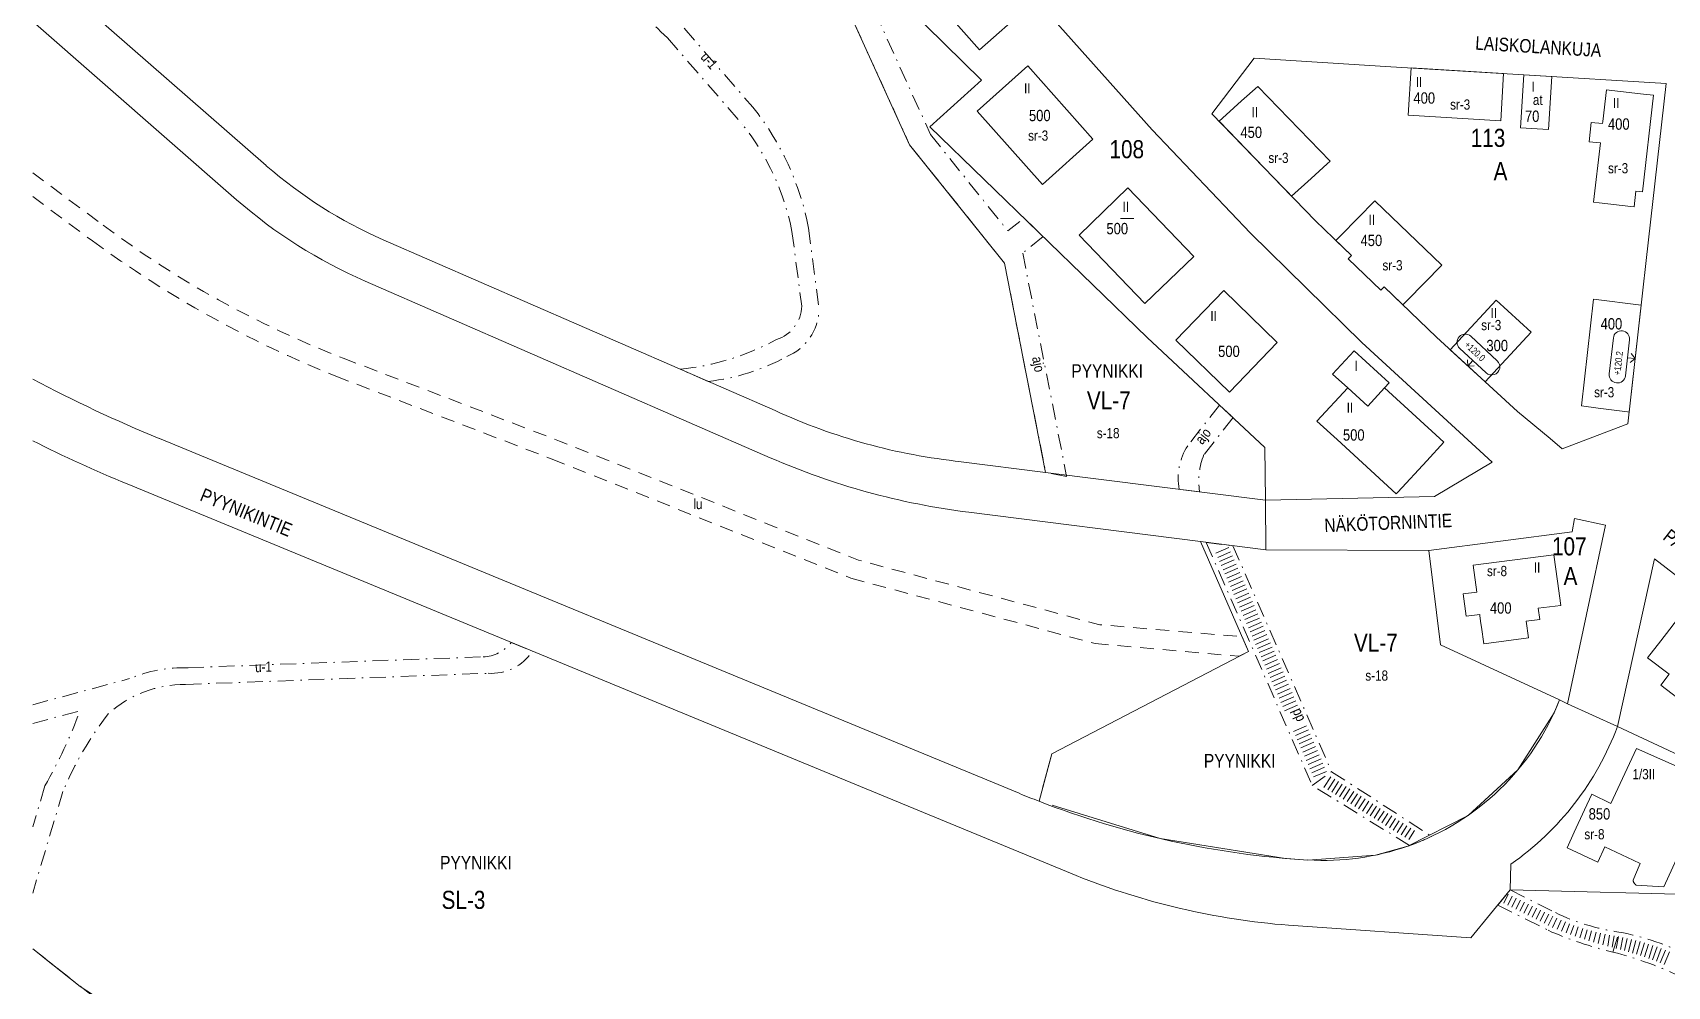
# Model space of a CAD drawing. Header units: metres. Extents: x 24485995 to 24488038, y 6819999 to 6822001.
# Drawn here: x 24486000 to 24486361.4, y 6820392.4 to 6820603.3 of the extents above; entities that cross this region are included whole.
import ezdxf

# ---------------------------------------------------------------- set-up
doc = ezdxf.new("R2010")
doc.units = ezdxf.units.M
for name, pattern in [('k10020', [0]), ('k10040', [10.3, 3.5, -1.5, 0.3, -1.5, 3.5]), ('k10050', [8, 3, -2, 3]), ('K10271', [0]), ('k10vi1', [0])]:
    doc.linetypes.add(name, pattern=pattern)
for name, color, linetype, lineweight in [('AK_AsemakaavaTeksti_Kadun_puistonnimi', 7, 'Continuous', 0), ('AK_AsemakaavaTeksti_Korttelinumero', 7, 'Continuous', 0), ('AK_AsemakaavaViiva_Kaupunginosan_raja', 7, 'Continuous', 0), ('AK_Kaavamerkinta_Kayttotarkoitusalue', 7, 'Continuous', 0), ('AK_KayttotarkoitusSymboliViiva_Virkistysalueen_kuvio_murtoviiva', 7, 'Continuous', 0), ('AK_KayttotarkoitusViiva', 7, 'Continuous', 0), ('AK_LiikennointiViiva_Polkuviivoitus', 7, 'Continuous', 0), ('AK_MuuAsemakaavaTeksti_Alueenosan_kayttotarkoitus', 7, 'Continuous', 0), ('AK_MuuAsemakaavaTeksti_Erityismaarays', 7, 'Continuous', 0), ('AK_MuuAsemakaavaTeksti_Ohj__alueenosan_kayttotarkoitus', 7, 'Continuous', 0), ('AK_MuuAsemakaavaViiva_alueenosan_raja', 7, 'Continuous', 0), ('AK_MuuAsemakaavaViiva_Merkinnan_alleviivaus', 7, 'Continuous', 0), ('AK_MuuAsemakaavaViiva_Ohj_alueenosan_raja', 7, 'Continuous', 0), ('AK_Poistettava_merkintä', 7, 'Continuous', 0), ('AK_RakennusalaTeksti_Kerrosala_tai_luku', 7, 'Continuous', 0), ('AK_RakennusalaTeksti_Rakennusoikeus', 7, 'Continuous', 0), ('AK_RakennusalaViiva_Rakennusalan_raja__I_', 7, 'Continuous', 0), ('AK_RakentaminenTeksti_Korkeusmerkinta', 7, 'Continuous', 0), ('AK_RakentaminenTeksti_Korkeusmerkinta_ja_soikio_ja_nuoli', 7, 'Continuous', 0)]:
    doc.layers.add(name, color=color, linetype=linetype, lineweight=lineweight)
doc.styles.add('ArialNarrow', font='ARIALN.TTF')

msp = doc.modelspace()

# ---------------------------------------------------------------- linework, layer by layer
at = {"layer": 'AK_AsemakaavaViiva_Kaupunginosan_raja', "linetype": 'k10020', "lineweight": 9, "flags": 128}
for points in [[(24486209.75, 6820592.78), (24486185.22, 6820616.98)], [(24486198.34, 6820582.48), (24486209.75, 6820592.78)], [(24486222.36, 6820559.19), (24486198.34, 6820582.48)], [(24486246.36, 6820535.89), (24486222.36, 6820559.19)], [(24486272.44, 6820511.57), (24486246.36, 6820535.89)], [(24486272.56, 6820499.88), (24486272.44, 6820511.57)], [(24486272.56, 6820499.88), (24486272.66, 6820488.88)], [(24486272.66, 6820488.88), (24486308.65, 6820488.75)], [(24486311.24, 6820467.91), (24486308.65, 6820488.75)], [(24486311.24, 6820467.91), (24486337.54, 6820455.69)], [(24486337.54, 6820455.69), (24486339.35, 6820454.85)], [(24486339.35, 6820454.85), (24486350.38, 6820449.83)], [(24486326.66, 6820413.67), (24486326.81, 6820419.37)], [(24486372.1, 6820412.5), (24486326.66, 6820413.67)]]:
    msp.add_lwpolyline(points, dxfattribs=at)
at = {"layer": 'AK_AsemakaavaViiva_Kaupunginosan_raja', "linetype": 'k10020', "lineweight": 9}
msp.add_arc((24486289.49, 6820472.59), 65, 305.0357, 339.5051, dxfattribs=at)
at = {"layer": 'AK_KayttotarkoitusSymboliViiva_Virkistysalueen_kuvio_murtoviiva', "linetype": 'k10vi1', "lineweight": 9, "flags": 128}
for points in [[(24486047.81, 6820709.78), (24486138.28, 6820648.1), (24486181.71, 6820605.27), (24486193.88, 6820578.47), (24486214.84, 6820552.33), (24486223.94, 6820506.03), (24486272.56, 6820499.88), (24486272.44, 6820511.57), (24486246.36, 6820535.89), (24486222.36, 6820559.19), (24486198.34, 6820582.48), (24486209.75, 6820592.78), (24486185.22, 6820616.98), (24486162.1, 6820639.77), (24486149.72, 6820651.99), (24486140.91, 6820657.61), (24486133.85, 6820662.12), (24486117.28, 6820672.69), (24486110.7, 6820677.23), (24486082.18, 6820696.87), (24486054.35, 6820712.68), (24486048.04, 6820716.25), (24486046.81, 6820714.08)], [(24486225.35, 6820432.41), (24486249.28, 6820425.03), (24486276.98, 6820420.66), (24486281.94, 6820420.3), (24486296.84, 6820421.37), (24486304.05, 6820423.38), (24486317.35, 6820430.18), (24486328.37, 6820440.25), (24486336.34, 6820452.88), (24486337.54, 6820455.69), (24486311.24, 6820467.91), (24486308.65, 6820488.75), (24486272.66, 6820488.88), (24486258.19, 6820490.71), (24486268.78, 6820466.42), (24486225.34, 6820443.76), (24486223.28, 6820436.18)], [(24486003, 6820211.75), (24486000.15, 6820211.69), (24486000.57, 6820211.72), (24486000.84, 6820211.77), (24486001.12, 6820211.84), (24486001.39, 6820211.93), (24486001.66, 6820212.01), (24486001.93, 6820212.07), (24486002.11, 6820212.1), (24486002.29, 6820212.13), (24486002.48, 6820212.12), (24486002.64, 6820212.07), (24486002.76, 6820211.95), (24486002.79, 6820211.85), (24486002.78, 6820211.75), (24486002.75, 6820211.65), (24486002.72, 6820211.55), (24486002.7, 6820211.45), (24486002.69, 6820211.4), (24486002.69, 6820211.34), (24486002.68, 6820211.29), (24486002.68, 6820211.24), (24486002.67, 6820211.19), (24486002.76, 6820210.96), (24486002.97, 6820210.76), (24486003.24, 6820210.62), (24486003.5, 6820210.58), (24486003.68, 6820210.68), (24486003.74, 6820210.79), (24486003.8, 6820210.9), (24486003.86, 6820211.02), (24486003.92, 6820211.13), (24486003.99, 6820211.25), (24486004.02, 6820211.33), (24486004.06, 6820211.43), (24486004.09, 6820211.53), (24486004.14, 6820211.59), (24486004.21, 6820211.6), (24486004.46, 6820211.51), (24486004.71, 6820211.43), (24486004.96, 6820211.35), (24486005.21, 6820211.26), (24486005.46, 6820211.18), (24486005.73, 6820211.43), (24486006.26, 6820211.91), (24486006.79, 6820212.4), (24486007.46, 6820212.99), (24486008.14, 6820213.55), (24486008.85, 6820214.09), (24486009.56, 6820214.62), (24486010.28, 6820215.14), (24486010.72, 6820215.45), (24486011.17, 6820215.74), (24486011.63, 6820216.01), (24486012.1, 6820216.27), (24486012.59, 6820216.5), (24486012.99, 6820216.66), (24486013.41, 6820216.8), (24486013.82, 6820216.92), (24486014.24, 6820217.01), (24486014.67, 6820217.07), (24486015.19, 6820217.14), (24486015.71, 6820217.2), (24486016.24, 6820217.26), (24486016.76, 6820217.31), (24486017.28, 6820217.35), (24486017.89, 6820217.4), (24486018.5, 6820217.45), (24486019.11, 6820217.5), (24486019.72, 6820217.54), (24486020.33, 6820217.59), (24486020.79, 6820217.62), (24486021.24, 6820217.66), (24486021.7, 6820217.69), (24486022.16, 6820217.72), (24486022.62, 6820217.75), (24486023.17, 6820217.72), (24486023.72, 6820217.57), (24486024.26, 6820217.36), (24486024.81, 6820217.17), (24486025.36, 6820217.04), (24486025.9, 6820216.96), (24486026.43, 6820216.89), (24486026.97, 6820216.83), (24486027.5, 6820216.78), (24486028.04, 6820216.74), (24486028.8, 6820216.7), (24486029.56, 6820216.67), (24486030.32, 6820216.66), (24486031.08, 6820216.67), (24486031.83, 6820216.71), (24486032.43, 6820216.76), (24486033.03, 6820216.81), (24486033.63, 6820216.87), (24486034.22, 6820216.92), (24486034.82, 6820216.98), (24486035.31, 6820217.02), (24486035.8, 6820217.06), (24486036.29, 6820217.1), (24486036.78, 6820217.13), (24486037.27, 6820217.17), (24486037.68, 6820217.17), (24486038.1, 6820217.14), (24486038.51, 6820217.07), (24486038.92, 6820216.97), (24486039.33, 6820216.86), (24486039.64, 6820216.75), (24486039.94, 6820216.61), (24486040.24, 6820216.46), (24486040.54, 6820216.33), (24486040.85, 6820216.22), (24486041.2, 6820216.12), (24486041.55, 6820216.04), (24486041.91, 6820215.95), (24486042.26, 6820215.88), (24486042.62, 6820215.82), (24486042.85, 6820215.79), (24486043.07, 6820215.76), (24486043.29, 6820215.74), (24486043.51, 6820215.72), (24486043.74, 6820215.7), (24486044, 6820215.69), (24486044.26, 6820215.68), (24486044.52, 6820215.69), (24486044.79, 6820215.72), (24486045.05, 6820215.79), (24486045.59, 6820216), (24486046.09, 6820216.28), (24486046.58, 6820216.57), (24486047.07, 6820216.85), (24486047.59, 6820217.09), (24486048.27, 6820217.35), (24486048.94, 6820217.62), (24486049.62, 6820217.88), (24486050.3, 6820218.14), (24486050.98, 6820218.39), (24486051.8, 6820218.69), (24486052.62, 6820218.99), (24486053.45, 6820219.28), (24486054.27, 6820219.58), (24486055.08, 6820219.9), (24486055.89, 6820220.24), (24486056.69, 6820220.61), (24486057.48, 6820221), (24486058.28, 6820221.39), (24486059.08, 6820221.75), (24486059.97, 6820222.12), (24486060.86, 6820222.49), (24486061.75, 6820222.86), (24486062.64, 6820223.22), (24486063.53, 6820223.59), (24486064.04, 6820223.81), (24486064.55, 6820224.03), (24486065.06, 6820224.25), (24486065.56, 6820224.48), (24486066.06, 6820224.71), (24486066.31, 6820224.85), (24486066.53, 6820225.03), (24486066.75, 6820225.21), (24486066.97, 6820225.39), (24486067.21, 6820225.55), (24486067.57, 6820225.74), (24486067.93, 6820225.93), (24486068.3, 6820226.12), (24486068.67, 6820226.28), (24486069.05, 6820226.43), (24486069.77, 6820226.69), (24486070.48, 6820226.95), (24486071.19, 6820227.21), (24486071.91, 6820227.46), (24486072.62, 6820227.72), (24486073.07, 6820227.95), (24486073.52, 6820228.17), (24486073.97, 6820228.4), (24486074.42, 6820228.63), (24486074.87, 6820228.85), (24486075.22, 6820229.03), (24486075.57, 6820229.21), (24486075.92, 6820229.39), (24486076.28, 6820229.57), (24486076.63, 6820229.75), (24486077.11, 6820229.93), (24486077.62, 6820230.05), (24486078.13, 6820230.12), (24486078.65, 6820230.21), (24486079.15, 6820230.33), (24486079.56, 6820230.47), (24486079.96, 6820230.61), (24486080.36, 6820230.76), (24486080.76, 6820230.9), (24486081.17, 6820231.04), (24486081.66, 6820231.19), (24486082.15, 6820231.34), (24486082.64, 6820231.48), (24486083.14, 6820231.62), (24486083.64, 6820231.75), (24486083.98, 6820231.83), (24486084.32, 6820231.88), (24486084.67, 6820231.91), (24486085.01, 6820231.93), (24486085.35, 6820231.94), (24486085.84, 6820231.95), (24486086.34, 6820231.92), (24486086.83, 6820231.84), (24486087.28, 6820231.67), (24486087.67, 6820231.38), (24486088.03, 6820231), (24486088.37, 6820230.61), (24486088.7, 6820230.22), (24486089.02, 6820229.83), (24486089.36, 6820229.44), (24486089.63, 6820229.13), (24486089.9, 6820228.82), (24486090.17, 6820228.51), (24486090.45, 6820228.2), (24486090.73, 6820227.89), (24486091.09, 6820227.64), (24486091.52, 6820227.51), (24486092.01, 6820227.48), (24486092.49, 6820227.52), (24486092.96, 6820227.6), (24486093.31, 6820227.66), (24486093.68, 6820227.75), (24486094.03, 6820227.88), (24486094.32, 6820228.08), (24486094.53, 6820228.37), (24486094.62, 6820228.72), (24486094.62, 6820229.07), (24486094.55, 6820229.42), (24486094.47, 6820229.77), (24486094.39, 6820230.12), (24486094.31, 6820230.55), (24486094.22, 6820230.99), (24486094.13, 6820231.42), (24486094.05, 6820231.86), (24486093.99, 6820232.29), (24486093.93, 6820232.98), (24486093.93, 6820233.67), (24486093.97, 6820234.37), (24486094.03, 6820235.06), (24486094.11, 6820235.76), (24486094.15, 6820236.14), (24486094.21, 6820236.51), (24486094.3, 6820236.88), (24486094.45, 6820237.22), (24486094.68, 6820237.54), (24486095.13, 6820237.96), (24486095.59, 6820238.33), (24486096.07, 6820238.65), (24486096.56, 6820238.96), (24486097.06, 6820239.26), (24486097.85, 6820239.75), (24486098.64, 6820240.24), (24486099.43, 6820240.73), (24486100.23, 6820241.21), (24486101.02, 6820241.7), (24486101.69, 6820242.11), (24486102.36, 6820242.52), (24486103.03, 6820242.92), (24486103.7, 6820243.33), (24486104.37, 6820243.74), (24486105.02, 6820244.12), (24486105.67, 6820244.49), (24486106.32, 6820244.85), (24486106.98, 6820245.22), (24486107.62, 6820245.6), (24486108.37, 6820246.06), (24486109.11, 6820246.54), (24486109.84, 6820247.02), (24486110.58, 6820247.51), (24486111.31, 6820247.99), (24486111.92, 6820248.41), (24486112.53, 6820248.83), (24486113.14, 6820249.26), (24486113.75, 6820249.69), (24486114.37, 6820250.11), (24486114.78, 6820250.35), (24486115.21, 6820250.55), (24486115.66, 6820250.7), (24486116.11, 6820250.82), (24486116.57, 6820250.89), (24486117.27, 6820250.94), (24486117.98, 6820250.92), (24486118.69, 6820250.84), (24486119.4, 6820250.72), (24486120.1, 6820250.54), (24486120.79, 6820250.32), (24486121.47, 6820250.06), (24486122.15, 6820249.79), (24486122.83, 6820249.54), (24486123.53, 6820249.33), (24486124.12, 6820249.19), (24486124.71, 6820249.07), (24486125.3, 6820248.96), (24486125.89, 6820248.88), (24486126.49, 6820248.83), (24486127.37, 6820248.81), (24486128.25, 6820248.83), (24486129.13, 6820248.86), (24486130, 6820248.88), (24486130.88, 6820248.86), (24486131.56, 6820248.81), (24486132.25, 6820248.73), (24486132.93, 6820248.65), (24486133.61, 6820248.57), (24486134.29, 6820248.51), (24486134.88, 6820248.48), (24486135.46, 6820248.48), (24486136.05, 6820248.49), (24486136.64, 6820248.52), (24486137.22, 6820248.54), (24486137.55, 6820248.55), (24486137.88, 6820248.56), (24486138.2, 6820248.61), (24486138.5, 6820248.73), (24486138.76, 6820248.96), (24486139.03, 6820249.36), (24486139.19, 6820249.77), (24486139.29, 6820250.19), (24486139.36, 6820250.62), (24486139.45, 6820251.05), (24486139.58, 6820251.57), (24486139.71, 6820252.08), (24486139.83, 6820252.6), (24486139.96, 6820253.12), (24486140.1, 6820253.63), (24486140.22, 6820254.13), (24486140.35, 6820254.63), (24486140.49, 6820255.13), (24486140.64, 6820255.62), (24486140.82, 6820256.1), (24486140.97, 6820256.45), (24486141.14, 6820256.79), (24486141.31, 6820257.13), (24486141.49, 6820257.47), (24486141.66, 6820257.81), (24486141.89, 6820258.3), (24486142.11, 6820258.79), (24486142.33, 6820259.28), (24486142.56, 6820259.78), (24486142.79, 6820260.27), (24486142.99, 6820260.6), (24486143.23, 6820260.92), (24486143.49, 6820261.22), (24486143.73, 6820261.53), (24486143.95, 6820261.86), (24486144.18, 6820262.32), (24486144.4, 6820262.78), (24486144.61, 6820263.25), (24486144.81, 6820263.73), (24486144.99, 6820264.21), (24486145.16, 6820264.66), (24486145.31, 6820265.12), (24486145.46, 6820265.58), (24486145.6, 6820266.04), (24486145.74, 6820266.5), (24486145.81, 6820266.75), (24486145.87, 6820266.99), (24486145.92, 6820267.23), (24486145.97, 6820267.47), (24486146.01, 6820267.72), (24486146.05, 6820268.01), (24486146.07, 6820268.31), (24486146.07, 6820268.61), (24486146.03, 6820268.91), (24486145.95, 6820269.19), (24486145.1, 6820271.5), (24486144.26, 6820273.81), (24486143.41, 6820276.11), (24486142.56, 6820278.42), (24486141.71, 6820280.72), (24486140.75, 6820282.28), (24486140.27, 6820282.27), (24486139.79, 6820282.26), (24486139.3, 6820282.25), (24486138.82, 6820282.24), (24486138.34, 6820282.23), (24486137.24, 6820282.23), (24486136.15, 6820282.25), (24486135.06, 6820282.29), (24486133.96, 6820282.33), (24486132.87, 6820282.37), (24486132.55, 6820282.35), (24486132.23, 6820282.32), (24486131.91, 6820282.31), (24486131.6, 6820282.37), (24486131.29, 6820282.56), (24486131.2, 6820282.67), (24486131.16, 6820282.79), (24486131.15, 6820282.91), (24486131.16, 6820283.04), (24486131.16, 6820283.17), (24486131.17, 6820283.42), (24486131.21, 6820283.68), (24486131.25, 6820283.93), (24486131.27, 6820284.18), (24486131.21, 6820284.43), (24486131.15, 6820284.56), (24486131.06, 6820284.68), (24486130.96, 6820284.78), (24486130.84, 6820284.86), (24486130.71, 6820284.93), (24486129.78, 6820285.34), (24486128.86, 6820285.75), (24486127.93, 6820286.16), (24486127, 6820286.57), (24486126.08, 6820286.98), (24486125.37, 6820287.3), (24486124.66, 6820287.63), (24486123.95, 6820287.95), (24486123.24, 6820288.27), (24486122.53, 6820288.6), (24486122.03, 6820288.74), (24486121.49, 6820288.8), (24486120.96, 6820288.87), (24486120.49, 6820289.03), (24486120.15, 6820289.35), (24486120.05, 6820289.53), (24486119.96, 6820289.72), (24486119.88, 6820289.91), (24486119.8, 6820290.09), (24486119.72, 6820290.28), (24486119.35, 6820291.05), (24486118.98, 6820291.82), (24486118.6, 6820292.59), (24486118.23, 6820293.36), (24486117.87, 6820294.13), (24486117.58, 6820294.75), (24486117.29, 6820295.38), (24486117.01, 6820296), (24486116.73, 6820296.63), (24486116.45, 6820297.26), (24486116.19, 6820297.79), (24486115.92, 6820298.32), (24486115.65, 6820298.86), (24486115.38, 6820299.39), (24486115.12, 6820299.92), (24486114.89, 6820300.42), (24486114.67, 6820300.93), (24486114.46, 6820301.43), (24486114.25, 6820301.94), (24486114.02, 6820302.44), (24486113.83, 6820302.84), (24486113.63, 6820303.23), (24486113.42, 6820303.62), (24486113.21, 6820304.01), (24486113.02, 6820304.41), (24486112.71, 6820305.14), (24486112.42, 6820305.87), (24486112.13, 6820306.61), (24486111.84, 6820307.35), (24486111.55, 6820308.09), (24486111.27, 6820308.68), (24486110.94, 6820309.25), (24486110.62, 6820309.82), (24486110.36, 6820310.42), (24486110.22, 6820311.04), (24486110.19, 6820311.32), (24486110.17, 6820311.6), (24486110.16, 6820311.87), (24486110.14, 6820312.15), (24486110.12, 6820312.43), (24486110.09, 6820312.73), (24486110.05, 6820313.02), (24486110.02, 6820313.32), (24486110, 6820313.61), (24486110.01, 6820313.91), (24486110.23, 6820314.68), (24486110.63, 6820315.4), (24486111.13, 6820316.08), (24486111.67, 6820316.75), (24486112.15, 6820317.43), (24486112.67, 6820318.25), (24486113.19, 6820319.07), (24486113.7, 6820319.89), (24486114.21, 6820320.71), (24486114.7, 6820321.54), (24486115.17, 6820322.37), (24486115.61, 6820323.2), (24486116.05, 6820324.04), (24486116.49, 6820324.88), (24486116.94, 6820325.71), (24486117.31, 6820326.38), (24486117.68, 6820327.05), (24486118.05, 6820327.72), (24486118.41, 6820328.39), (24486118.78, 6820329.07), (24486119.12, 6820329.72), (24486119.45, 6820330.38), (24486119.76, 6820331.05), (24486120.07, 6820331.72), (24486120.4, 6820332.38), (24486120.54, 6820332.67), (24486120.68, 6820332.96), (24486120.84, 6820333.24), (24486121.03, 6820333.51), (24486121.25, 6820333.75), (24486121.86, 6820334.23), (24486122.51, 6820334.63), (24486123.18, 6820334.97), (24486123.87, 6820335.29), (24486124.55, 6820335.61), (24486125.15, 6820335.9), (24486125.75, 6820336.19), (24486126.35, 6820336.47), (24486126.96, 6820336.74), (24486127.58, 6820337), (24486128.31, 6820337.27), (24486129.05, 6820337.51), (24486129.8, 6820337.72), (24486130.56, 6820337.9), (24486131.32, 6820338.07), (24486131.63, 6820338.14), (24486131.95, 6820338.2), (24486132.27, 6820338.24), (24486132.58, 6820338.24), (24486132.89, 6820338.2), (24486133.21, 6820338.12), (24486133.54, 6820338.04), (24486133.86, 6820337.96), (24486134.18, 6820337.88), (24486134.51, 6820337.8), (24486124.49, 6820345.57), (24486100.27, 6820364.36), (24486073.4, 6820366.97), (24486070.39, 6820367.3), (24486049, 6820371.94), (24486028.81, 6820380.39), (24486010.49, 6820392.36), (24486002.35, 6820398.82)]]:
    msp.add_lwpolyline(points, dxfattribs=at)
at = {"layer": 'AK_KayttotarkoitusViiva', "linetype": 'Continuous', "lineweight": 20, "flags": 128}
for points in [[(24486223.94, 6820506.03), (24486214.84, 6820552.33), (24486193.88, 6820578.47), (24486181.71, 6820605.27), (24486138.28, 6820648.1), (24486045.33, 6820711.47), (24486048.04, 6820716.25)], [(24486272.56, 6820499.88), (24486309.93, 6820500.68), (24486322.69, 6820508.29), (24486293.85, 6820534.76), (24486269.22, 6820558.96), (24486247.53, 6820581.79), (24486225.21, 6820606.73), (24486236.55, 6820616.97), (24486213.51, 6820642.51), (24486191.8, 6820666.56), (24486170.37, 6820690.32)], [(24486149.72, 6820651.99), (24486162.1, 6820639.77), (24486185.22, 6820616.98), (24486209.75, 6820592.78), (24486198.34, 6820582.48), (24486222.36, 6820559.19), (24486246.36, 6820535.89), (24486272.44, 6820511.57), (24486272.56, 6820499.88)], [(24486051.65, 6820573.87), (24486000, 6820619.03)], [(24486045.07, 6820566.34), (24486000, 6820605.74)], [(24486260.69, 6820585.35), (24486283.62, 6820561.63), (24486291.55, 6820554), (24486290.85, 6820553.28), (24486298.06, 6820546.34), (24486298.75, 6820547.06), (24486310.32, 6820535.93), (24486328.26, 6820519.47), (24486335.49, 6820513.54), (24486338.12, 6820511.22), (24486352.64, 6820516.75), (24486356.73, 6820552.92), (24486361.15, 6820592.01), (24486329.67, 6820593.95), (24486300.25, 6820595.76), (24486270.08, 6820597.62), (24486260.69, 6820585.35)], [(24486077.49, 6820557.5), (24486164.14, 6820519.71)], [(24486163.06, 6820509.27), (24486073.5, 6820548.33)], [(24486218.09, 6820435.05), (24486028, 6820513.51)], [(24486205.27, 6820508.4), (24486223.94, 6820506.03)], [(24486223.94, 6820506.03), (24486272.56, 6820499.88)], [(24486020.86, 6820503.47), (24486230.66, 6820416.87)], [(24486258.19, 6820490.71), (24486206.94, 6820497.2)], [(24486308.65, 6820488.75), (24486340.38, 6820492.89), (24486340.89, 6820495.84), (24486347.73, 6820494.37), (24486339.35, 6820454.85)], [(24486222.49, 6820433.29), (24486225.34, 6820443.76), (24486268.78, 6820466.42), (24486258.19, 6820490.71)], [(24486258.19, 6820490.71), (24486272.66, 6820488.88)], [(24486272.66, 6820488.88), (24486308.65, 6820488.75)], [(24486308.65, 6820488.75), (24486311.24, 6820467.91), (24486337.54, 6820455.69)], [(24486350.38, 6820449.83), (24486358.57, 6820486.91), (24486392.4, 6820460.81)], [(24486337.54, 6820455.69), (24486339.35, 6820454.85)], [(24486372.94, 6820439.3), (24486350.38, 6820449.83)], [(24486326.66, 6820413.67), (24486326.81, 6820419.37)], [(24486277.62, 6820405.88), (24486317.93, 6820403.11), (24486326.66, 6820413.67)], [(24486372.1, 6820412.5), (24486326.66, 6820413.67)], [(24486000, 6820400.68), (24486010.49, 6820392.36)]]:
    msp.add_lwpolyline(points, dxfattribs=at)
at = {"layer": 'AK_KayttotarkoitusViiva', "linetype": 'Continuous', "lineweight": 20}
for centre, radius, start, end in [((24486117.45, 6820649.13), 99.97, 228.8395, 246.4412), ((24486117.47, 6820649.16), 110, 228.8412, 246.4378), ((24486151.96, 6820813.85), 324.92, 242.1152, 247.5724), ((24486219.02, 6820638.77), 131.1, 245.2489, 263.977), ((24486227.03, 6820655.95), 160.01, 246.4376, 262.7865), ((24486285.43, 6820476.19), 56, 289.4289, 338.5259), ((24486289.49, 6820472.59), 65, 305.0357, 339.5051), ((24486293.98, 6820618.87), 198.87, 247.566, 248.9311), ((24486293.7, 6820616.75), 196.8, 248.7843, 266.5724), ((24486285.42, 6820476.22), 56.02, 266.4325, 289.4223), ((24486290.06, 6820564.76), 159.37, 248.1176, 265.5228), ((24486085.03, 6820486.41), 120, 231.6013, 264.4385)]:
    msp.add_arc(centre, radius, start, end, dxfattribs=at)
msp.add_ellipse((24486135.35, 6820780.82), major_axis=(227.42, -195.73), ratio=1, start_param=4.955034, end_param=5.031541, dxfattribs=at)
at = {"layer": 'AK_LiikennointiViiva_Polkuviivoitus', "linetype": 'Continuous', "lineweight": 0, "flags": 128}
for points in [[(24486264.44, 6820489.41), (24486261.58, 6820488.16)], [(24486264.84, 6820488.49), (24486261.98, 6820487.24)], [(24486265.24, 6820487.57), (24486262.38, 6820486.32)], [(24486265.64, 6820486.66), (24486262.78, 6820485.41)], [(24486266.04, 6820485.74), (24486263.18, 6820484.49)], [(24486266.44, 6820484.82), (24486263.58, 6820483.57)], [(24486266.84, 6820483.91), (24486263.98, 6820482.66)], [(24486267.24, 6820482.99), (24486264.38, 6820481.74)], [(24486267.64, 6820482.07), (24486264.78, 6820480.82)], [(24486268.04, 6820481.16), (24486265.18, 6820479.91)], [(24486268.44, 6820480.24), (24486265.58, 6820478.99)], [(24486268.84, 6820479.32), (24486265.98, 6820478.08)], [(24486269.24, 6820478.41), (24486266.38, 6820477.16)], [(24486269.64, 6820477.49), (24486266.78, 6820476.24)], [(24486270.04, 6820476.57), (24486267.18, 6820475.33)], [(24486270.44, 6820475.66), (24486267.58, 6820474.41)], [(24486270.84, 6820474.74), (24486267.98, 6820473.49)], [(24486271.24, 6820473.82), (24486268.38, 6820472.58)], [(24486271.64, 6820472.91), (24486268.77, 6820471.66)], [(24486272.04, 6820471.99), (24486269.17, 6820470.74)], [(24486272.44, 6820471.07), (24486269.57, 6820469.83)], [(24486272.84, 6820470.16), (24486269.97, 6820468.91)], [(24486273.24, 6820469.24), (24486270.37, 6820467.99)], [(24486273.64, 6820468.32), (24486270.77, 6820467.08)], [(24486274.04, 6820467.41), (24486271.17, 6820466.16)], [(24486274.44, 6820466.49), (24486271.57, 6820465.24)], [(24486274.84, 6820465.57), (24486271.97, 6820464.33)], [(24486275.24, 6820464.66), (24486272.37, 6820463.41)], [(24486275.64, 6820463.74), (24486272.77, 6820462.49)], [(24486276.03, 6820462.82), (24486273.17, 6820461.58)], [(24486276.43, 6820461.91), (24486273.57, 6820460.66)], [(24486276.83, 6820460.99), (24486273.97, 6820459.74)], [(24486277.23, 6820460.07), (24486274.37, 6820458.83)], [(24486277.63, 6820459.16), (24486274.77, 6820457.91)], [(24486278.03, 6820458.24), (24486275.17, 6820456.99)], [(24486278.43, 6820457.32), (24486275.57, 6820456.08)], [(24486278.83, 6820456.41), (24486275.97, 6820455.16)], [(24486279.23, 6820455.49), (24486276.37, 6820454.24)], [(24486279.63, 6820454.57), (24486276.77, 6820453.33)], [(24486281.63, 6820449.99), (24486278.77, 6820448.74)], [(24486282.03, 6820449.08), (24486279.17, 6820447.83)], [(24486282.43, 6820448.16), (24486279.57, 6820446.91)], [(24486282.83, 6820447.24), (24486279.97, 6820445.99)], [(24486283.23, 6820446.33), (24486280.37, 6820445.08)], [(24486283.63, 6820445.41), (24486280.77, 6820444.16)], [(24486284.03, 6820444.49), (24486281.17, 6820443.24)], [(24486284.43, 6820443.58), (24486281.57, 6820442.33)], [(24486284.83, 6820442.66), (24486281.97, 6820441.41)], [(24486285.23, 6820441.74), (24486282.37, 6820440.49)], [(24486285.63, 6820440.83), (24486282.77, 6820439.58)], [(24486286.03, 6820439.91), (24486283.17, 6820438.66)], [(24486287.01, 6820438.73), (24486285.48, 6820436.36)], [(24486287.85, 6820438.19), (24486286.33, 6820435.84)], [(24486288.69, 6820437.65), (24486287.18, 6820435.31)], [(24486289.53, 6820437.1), (24486288.04, 6820434.79)], [(24486290.37, 6820436.56), (24486288.89, 6820434.26)], [(24486291.21, 6820436.02), (24486289.74, 6820433.74)], [(24486292.05, 6820435.48), (24486290.59, 6820433.21)], [(24486292.89, 6820434.93), (24486291.44, 6820432.69)], [(24486293.73, 6820434.39), (24486292.29, 6820432.16)], [(24486294.57, 6820433.85), (24486293.14, 6820431.64)], [(24486295.41, 6820433.3), (24486294, 6820431.11)], [(24486296.25, 6820432.76), (24486294.85, 6820430.59)], [(24486297.09, 6820432.22), (24486295.7, 6820430.06)], [(24486297.93, 6820431.68), (24486296.55, 6820429.54)], [(24486298.77, 6820431.13), (24486297.4, 6820429.01)], [(24486299.61, 6820430.59), (24486298.25, 6820428.49)], [(24486300.45, 6820430.05), (24486299.1, 6820427.96)], [(24486301.29, 6820429.51), (24486299.96, 6820427.44)], [(24486302.13, 6820428.96), (24486300.81, 6820426.91)], [(24486302.97, 6820428.42), (24486301.66, 6820426.39)], [(24486303.81, 6820427.88), (24486302.51, 6820425.86)], [(24486304.65, 6820427.34), (24486303.36, 6820425.34)], [(24486305.49, 6820426.79), (24486304.21, 6820424.81)], [(24486326.21, 6820412.77), (24486325.21, 6820410.77)], [(24486327.11, 6820412.32), (24486326.11, 6820410.32)], [(24486328, 6820411.88), (24486327, 6820409.88)], [(24486328.9, 6820411.43), (24486327.9, 6820409.43)], [(24486329.79, 6820410.98), (24486328.79, 6820408.98)], [(24486330.68, 6820410.53), (24486329.68, 6820408.54)], [(24486331.58, 6820410.09), (24486330.58, 6820408.09)], [(24486332.47, 6820409.64), (24486331.47, 6820407.64)], [(24486333.37, 6820409.19), (24486332.37, 6820407.19)], [(24486334.26, 6820408.75), (24486333.26, 6820406.75)], [(24486335.16, 6820408.3), (24486334.16, 6820406.3)], [(24486336.05, 6820407.85), (24486335.05, 6820405.85)], [(24486336.97, 6820407.41), (24486336.03, 6820405.41)], [(24486337.9, 6820406.99), (24486337.01, 6820404.99)], [(24486338.84, 6820406.59), (24486338.01, 6820404.59)], [(24486339.79, 6820406.21), (24486339.01, 6820404.2)], [(24486340.75, 6820405.84), (24486340.01, 6820403.82)], [(24486341.71, 6820405.5), (24486341.01, 6820403.45)], [(24486342.68, 6820405.18), (24486342.03, 6820403.1)], [(24486343.66, 6820404.88), (24486343.04, 6820402.76)], [(24486344.65, 6820404.6), (24486344.06, 6820402.43)], [(24486345.63, 6820404.34), (24486345.09, 6820402.11)], [(24486346.63, 6820404.11), (24486346.12, 6820401.81)], [(24486347.63, 6820403.89), (24486347.16, 6820401.52)], [(24486348.63, 6820403.69), (24486348.21, 6820401.24)], [(24486349.62, 6820403.52), (24486349.18, 6820400.99)], [(24486350.58, 6820403.37), (24486350.07, 6820400.76)], [(24486351.56, 6820403.18), (24486351.04, 6820400.5)], [(24486352.52, 6820402.97), (24486351.93, 6820400.26)], [(24486353.48, 6820402.75), (24486352.82, 6820400)], [(24486354.43, 6820402.51), (24486353.7, 6820399.73)], [(24486355.37, 6820402.26), (24486354.58, 6820399.45)], [(24486356.31, 6820401.99), (24486355.45, 6820399.17)], [(24486357.25, 6820401.7), (24486356.32, 6820398.87)], [(24486358.2, 6820401.39), (24486357.27, 6820398.54)], [(24486359.12, 6820401.07), (24486358.13, 6820398.22)], [(24486360.04, 6820400.73), (24486358.99, 6820397.9)], [(24486360.96, 6820400.38), (24486359.84, 6820397.56)], [(24486361.87, 6820400.01), (24486360.69, 6820397.21)]]:
    msp.add_lwpolyline(points, dxfattribs=at)
at = {"layer": 'AK_MuuAsemakaavaViiva_alueenosan_raja', "linetype": 'k10040', "lineweight": 5, "flags": 128}
for points in [[(24486186.11, 6820608.06), (24486198.49, 6820580.79)], [(24486140.35, 6820602.14), (24486157, 6820582.89)], [(24486144, 6820604.28), (24486159.21, 6820586.78)], [(24486181.71, 6820605.27), (24486193.88, 6820578.47)], [(24486198.49, 6820580.79), (24486215.62, 6820559.42), (24486219.18, 6820562.27)], [(24486193.88, 6820578.47), (24486214.84, 6820552.33)], [(24486219.18, 6820562.27), (24486222.36, 6820559.19), (24486223.39, 6820558.18)], [(24486167.86, 6820559.3), (24486170.03, 6820542.81)], [(24486171.5, 6820560.04), (24486173.88, 6820542.03)], [(24486223.39, 6820558.18), (24486218.87, 6820554.55)], [(24486214.84, 6820552.33), (24486223.94, 6820506.03)], [(24486218.87, 6820554.55), (24486228.59, 6820505.15)], [(24486262.41, 6820520.92), (24486255.35, 6820511.93)], [(24486262.41, 6820520.92), (24486265.39, 6820518.15)], [(24486265.39, 6820518.15), (24486258.95, 6820509.95)], [(24486228.59, 6820505.15), (24486223.94, 6820506.03)], [(24486258, 6820501.72), (24486253.45, 6820502.3)], [(24486259.44, 6820490.55), (24486282.9, 6820436.78)], [(24486265.36, 6820489.81), (24486287.15, 6820439.83)], [(24486105.79, 6820468.42), (24486110.49, 6820466.48)], [(24486034.35, 6820462.83), (24486099.59, 6820465.24)], [(24486033.79, 6820459.13), (24486100.67, 6820461.6)], [(24486000, 6820454.65), (24486021.41, 6820460.42)], [(24486000, 6820450.49), (24486010.47, 6820453.32)], [(24486287.15, 6820439.83), (24486309.29, 6820425.53)], [(24486002.69, 6820436.67), (24486000, 6820427.63)], [(24486304.42, 6820423.51), (24486282.9, 6820436.78)], [(24486006.69, 6820435.46), (24486000, 6820413)], [(24486323.89, 6820410.32), (24486326.66, 6820413.67)], [(24486326.66, 6820413.67), (24486336.67, 6820408.66)], [(24486323.89, 6820410.32), (24486335.01, 6820404.76)], [(24486000, 6820400.68), (24486010.49, 6820392.36)]]:
    msp.add_lwpolyline(points, dxfattribs=at)
at = {"layer": 'AK_MuuAsemakaavaViiva_alueenosan_raja', "linetype": 'k10040', "lineweight": 5}
for centre, radius, start, end in [((24485833.64, 6820278.27), 446.05, 46.5596, 48.5934), ((24486111.87, 6820548.81), 60.69, 10.6596, 38.7306), ((24486114.19, 6820548.89), 54.67, 10.9722, 38.4488), ((24486161.96, 6820543.09), 8.08, 287.7981, 357.9985), ((24486137.64, 6820584.54), 55.96, 275.6873, 298.5996), ((24486144.08, 6820573.08), 47.22, 276.4043, 298.6463), ((24486266.77, 6820504.68), 13.53, 147.5829, 190.1235), ((24486273, 6820504.16), 15.2, 157.5869, 189.225), ((24486099.32, 6820473.39), 8.16, 271.8717, 322.432), ((24486101.35, 6820472.54), 10.97, 266.3959, 326.4235), ((24486033.45, 6820431.76), 31.08, 88.3336, 112.7818), ((24486033.65, 6820433.62), 25.51, 89.6816, 131.4826), ((24485899.23, 6820495.18), 118.86, 330.5119, 339.3765), ((24486076.83, 6820406.16), 76.01, 142.2131, 157.3256), ((24486285.45, 6820476.14), 55.94, 289.8206, 295.221), ((24486369.92, 6820484.59), 87.14, 246.3813, 256.3407), ((24486340.32, 6820348.29), 57.03, 62.5954, 79.5194), ((24486329.55, 6820321.72), 80.67, 63.9206, 75.8009)]:
    msp.add_arc(centre, radius, start, end, dxfattribs=at)
for centre, major_axis, start_param, end_param in [((24486162.17, 6820542.44), (4.55, -10.79), 0, 1.136971), ((24486357.36, 6820451.24), (42.58, -20.7), 4.712389, 5.023549)]:
    msp.add_ellipse(centre, major_axis=major_axis, ratio=1, start_param=start_param, end_param=end_param, dxfattribs=at)
at = {"layer": 'AK_MuuAsemakaavaViiva_Merkinnan_alleviivaus', "linetype": 'Continuous', "lineweight": 5, "flags": 128}
msp.add_lwpolyline([(24486240.49, 6820562.19), (24486243.42, 6820562.19)], dxfattribs=at)
at = {"layer": 'AK_MuuAsemakaavaViiva_Ohj_alueenosan_raja', "linetype": 'k10050', "lineweight": 5, "flags": 128}
for points in [[(24486000, 6820572.29), (24486015.57, 6820560.72)], [(24486000, 6820567.04), (24486013.22, 6820557.21)], [(24486068.67, 6820531.29), (24486116.49, 6820512.95), (24486182.54, 6820486.64), (24486235.96, 6820472.33), (24486267.36, 6820469.68)], [(24486067.01, 6820527.3), (24486114.82, 6820508.96)], [(24486114.82, 6820508.96), (24486180.91, 6820482.63)], [(24486180.91, 6820482.63), (24486234.88, 6820468.17)], [(24486234.88, 6820468.17), (24486266.74, 6820465.35)]]:
    msp.add_lwpolyline(points, dxfattribs=at)
at = {"layer": 'AK_MuuAsemakaavaViiva_Ohj_alueenosan_raja', "linetype": 'k10050', "lineweight": 5}
for centre, radius, start, end in [((24486148.88, 6820738.64), 222.33, 233.1579, 248.8505), ((24486157.44, 6820753.2), 243.33, 233.6531, 248.1848)]:
    msp.add_arc(centre, radius, start, end, dxfattribs=at)
at = {"layer": 'AK_Poistettava_merkintä', "linetype": 'k10040', "lineweight": 0, "flags": 128}
for points in [[(24486149.35, 6820526.16), (24486143.18, 6820528.85)], [(24486259.44, 6820490.55), (24486265.36, 6820489.81)], [(24486282.9, 6820436.78), (24486287.15, 6820439.83)], [(24486349.34, 6820399.92), (24486350.69, 6820404.37)]]:
    msp.add_lwpolyline(points, dxfattribs=at)
at = {"layer": 'AK_Poistettava_merkintä', "linetype": 'k10050', "lineweight": 0, "flags": 128}
for points in [[(24486267.36, 6820469.68), (24486268.78, 6820466.42)], [(24486268.78, 6820466.42), (24486266.74, 6820465.35)]]:
    msp.add_lwpolyline(points, dxfattribs=at)
at = {"layer": 'AK_RakennusalaViiva_Rakennusalan_raja__I_', "linetype": 'K10271', "lineweight": 9, "flags": 128}
for points in [[(24486209.35, 6820599.5), (24486219.83, 6820608.78), (24486204.24, 6820626.38), (24486193.76, 6820617.09), (24486209.35, 6820599.5)], [(24486219.99, 6820595.94), (24486208.84, 6820585.9), (24486223.26, 6820569.69), (24486234.41, 6820579.73), (24486219.99, 6820595.94)], [(24486325.18, 6820594.23), (24486304.72, 6820595.49), (24486304.09, 6820585.01), (24486324.55, 6820583.75), (24486325.18, 6820594.23)], [(24486270.85, 6820591.38), (24486267.27, 6820588.18), (24486263.83, 6820585.09), (24486262.28, 6820583.7), (24486278.28, 6820567.15), (24486282.62, 6820571.05), (24486286.2, 6820574.26), (24486286.85, 6820574.84), (24486270.85, 6820591.38)], [(24486329.67, 6820593.95), (24486328.96, 6820582.27), (24486335.15, 6820581.89), (24486335.86, 6820593.57), (24486329.67, 6820593.95)], [(24486353.33, 6820564.85), (24486354.04, 6820564.77), (24486354.44, 6820568.25), (24486355.93, 6820568.08), (24486358.34, 6820589.44), (24486356.85, 6820589.61), (24486356.11, 6820589.69), (24486349.11, 6820590.48), (24486347.91, 6820590.61), (24486347.12, 6820583.66), (24486347.07, 6820583.16), (24486344.58, 6820583.44), (24486344.1, 6820579.17), (24486346.58, 6820578.89), (24486345.1, 6820565.77), (24486346.33, 6820565.64), (24486353.33, 6820564.85)], [(24486231.33, 6820558.53), (24486245.9, 6820543.4), (24486256.7, 6820553.81), (24486242.14, 6820568.93), (24486231.33, 6820558.53)], [(24486311.5, 6820551.87), (24486296.73, 6820566.09), (24486289.22, 6820558.43), (24486288.12, 6820557.3), (24486291.55, 6820554), (24486290.85, 6820553.28), (24486298.06, 6820546.34), (24486298.75, 6820547.06), (24486302.89, 6820543.09), (24486303.86, 6820544.08), (24486311.5, 6820551.87)], [(24486275.16, 6820534.77), (24486263.31, 6820546.25), (24486252.75, 6820535.25), (24486264.6, 6820523.77), (24486275.16, 6820534.77)], [(24486313.36, 6820533.14), (24486321.1, 6820526.04), (24486331.3, 6820537.04), (24486323.56, 6820544.14), (24486315.19, 6820535.1), (24486313.36, 6820533.14)], [(24486352.55, 6820519.43), (24486352.94, 6820519.38), (24486355.61, 6820542.99), (24486345.04, 6820544.36), (24486342.38, 6820520.76), (24486346.12, 6820520.27), (24486352.55, 6820519.43)], [(24486295.14, 6820520.68), (24486298.87, 6820524.72), (24486299.89, 6820525.82), (24486292.15, 6820532.92), (24486287.4, 6820527.78), (24486290.72, 6820524.74), (24486295.14, 6820520.68)], [(24486295.14, 6820520.68), (24486290.72, 6820524.74), (24486283.93, 6820517.39), (24486288.39, 6820513.3), (24486301.47, 6820501.3), (24486301.81, 6820501.66), (24486308.2, 6820508.59), (24486311.98, 6820512.69), (24486298.87, 6820524.72), (24486295.14, 6820520.68)], [(24486330.7, 6820469.44), (24486330.16, 6820473.1), (24486333.19, 6820473.49), (24486332.85, 6820475.97), (24486337.81, 6820476.62), (24486337.09, 6820481.94), (24486336.3, 6820487.82), (24486318.46, 6820485.49), (24486319.26, 6820479.54), (24486316.28, 6820479.15), (24486316.95, 6820474.2), (24486319.92, 6820474.59), (24486319.96, 6820474.29), (24486320.18, 6820472.63), (24486320.29, 6820471.81), (24486320.79, 6820468.14), (24486330.7, 6820469.44)], [(24486361.79, 6820461.37), (24486359.95, 6820459), (24486365.89, 6820454.42), (24486367.73, 6820456.79), (24486371.3, 6820454.04), (24486376.16, 6820460.3), (24486378.35, 6820463.12), (24486364.1, 6820474.12), (24486361.95, 6820471.35), (24486359.94, 6820468.76), (24486357.04, 6820465.04), (24486361.79, 6820461.37)], [(24486353.81, 6820415.83), (24486353.82, 6820415.77), (24486353.84, 6820415.71), (24486353.85, 6820415.65), (24486353.87, 6820415.59), (24486353.89, 6820415.53), (24486353.92, 6820415.47), (24486353.94, 6820415.41), (24486353.97, 6820415.35), (24486354, 6820415.3), (24486354.03, 6820415.24), (24486354.06, 6820415.19), (24486354.1, 6820415.14), (24486354.14, 6820415.08), (24486354.17, 6820415.03), (24486354.21, 6820414.99), (24486354.26, 6820414.94), (24486354.3, 6820414.89), (24486354.34, 6820414.85), (24486354.39, 6820414.81), (24486354.44, 6820414.77), (24486360.59, 6820414.39), (24486366.64, 6820427.58), (24486365.51, 6820428.08), (24486370.08, 6820438.08), (24486354.56, 6820444.98), (24486348.93, 6820432.77), (24486344.67, 6820434.85), (24486343.07, 6820431.37), (24486340.82, 6820426.47), (24486339.24, 6820423.01), (24486346.01, 6820419.79), (24486347.59, 6820423.24), (24486353.82, 6820420.27), (24486355.35, 6820419.55), (24486354.32, 6820417.06), (24486353.81, 6820415.83)]]:
    msp.add_lwpolyline(points, dxfattribs=at)
at = {"layer": 'AK_RakentaminenTeksti_Korkeusmerkinta_ja_soikio_ja_nuoli', "linetype": 'Continuous', "lineweight": 5, "flags": 128}
for points in [[(24486315.47, 6820533.48), (24486321.35, 6820528.06)], [(24486323.79, 6820530.7), (24486317.91, 6820536.13)], [(24486349.46, 6820535.76), (24486348.56, 6820527.81)], [(24486352.13, 6820527.4), (24486353.03, 6820535.35)], [(24486317.26, 6820529.52), (24486317.2, 6820530.93)], [(24486318.41, 6820530.77), (24486317.26, 6820529.52)], [(24486352.58, 6820531.38), (24486354.27, 6820531.19)], [(24486354.27, 6820531.19), (24486353.17, 6820530.3)], [(24486354.27, 6820531.19), (24486353.39, 6820532.29)], [(24486317.26, 6820529.52), (24486318.67, 6820529.58)]]:
    msp.add_lwpolyline(points, dxfattribs=at)
at = {"layer": 'AK_RakentaminenTeksti_Korkeusmerkinta_ja_soikio_ja_nuoli', "linetype": 'Continuous', "lineweight": 5}
for centre, start, end in [((24486351.24, 6820535.55), 353.543, 173.543), ((24486316.69, 6820534.81), 47.2917, 227.2917), ((24486322.57, 6820529.38), 227.2917, 47.2917), ((24486350.34, 6820527.6), 173.543, 353.543)]:
    msp.add_arc(centre, 1.8, start, end, dxfattribs=at)

# ---------------------------------------------------------------- texts
at = {"layer": 'AK_AsemakaavaTeksti_Kadun_puistonnimi', "linetype": 'Continuous', "lineweight": 5, "style": 'ArialNarrow'}
for s, rotation, p in [('LAISKOLANKUJA', 356.6024, (24486318.87, 6820599.53)), ('PYYNIKINTIE', 337.5744, (24486036.76, 6820499.88)), ('NÄKÖTORNINTIE', 2.3033, (24486285.63, 6820492.8)), ('PALOMÄENTIE', 321.9671, (24486360.2, 6820491.36))]:
    msp.add_text(s, height=3, rotation=rotation, dxfattribs=at).set_placement(p)
for p in [(24486229.62, 6820526.96), (24486258.92, 6820440.75), (24486090.07, 6820418.21)]:
    msp.add_text('PYYNIKKI', height=3, dxfattribs=at).set_placement(p)
at = {"layer": 'AK_AsemakaavaTeksti_Korttelinumero', "linetype": 'Continuous', "lineweight": 5, "style": 'ArialNarrow'}
for s, p in [('113', (24486317.92, 6820578.02)), ('108', (24486238.06, 6820575.51)), ('107', (24486335.89, 6820487.67))]:
    msp.add_text(s, height=4, dxfattribs=at).set_placement(p)
at = {"layer": 'AK_Kaavamerkinta_Kayttotarkoitusalue', "linetype": 'Continuous', "lineweight": 0, "style": 'ArialNarrow'}
for s, p in [('A', (24486322.98, 6820570.65)), ('VL-7', (24486233.06, 6820519.96)), ('A', (24486338.45, 6820481.11)), ('VL-7', (24486292.11, 6820466.36)), ('SL-3', (24486090.4, 6820409.49))]:
    msp.add_text(s, height=4, dxfattribs=at).set_placement(p)
at = {"layer": 'AK_MuuAsemakaavaTeksti_Alueenosan_kayttotarkoitus', "linetype": 'Continuous', "lineweight": 0, "style": 'ArialNarrow'}
for s, rotation, p in [('u-1', 310.8631, (24486147.51, 6820597.79)), ('u-1', 2.1085, (24486049.2, 6820461.83)), ('pp', 293.5655, (24486278.48, 6820453.35))]:
    msp.add_text(s, height=2.25, rotation=rotation, dxfattribs=at).set_placement(p)
for s, p in [('at', (24486331.67, 6820587.29)), ('lu', (24486146.07, 6820497.91))]:
    msp.add_text(s, height=2.25, dxfattribs=at).set_placement(p)
at = {"layer": 'AK_MuuAsemakaavaTeksti_Erityismaarays', "linetype": 'Continuous', "lineweight": 0, "style": 'ArialNarrow'}
for s, p in [('sr-3', (24486313.37, 6820586.26)), ('sr-3', (24486220.07, 6820579.39)), ('sr-3', (24486273.2, 6820574.46)), ('sr-3', (24486348.29, 6820572.17)), ('sr-3', (24486298.41, 6820550.71)), ('sr-3', (24486320.24, 6820537.49)), ('sr-3', (24486345.21, 6820522.63)), ('s-18', (24486235.26, 6820513.59)), ('sr-8', (24486321.51, 6820483.09)), ('s-18', (24486294.63, 6820459.97)), ('sr-8', (24486343.06, 6820424.87))]:
    msp.add_text(s, height=2.25, dxfattribs=at).set_placement(p)
at = {"layer": 'AK_MuuAsemakaavaTeksti_Ohj__alueenosan_kayttotarkoitus', "linetype": 'Continuous', "lineweight": 0, "style": 'ArialNarrow'}
for rotation, p in [(281.1324, (24486220.92, 6820531.43)), (51.8412, (24486258.57, 6820512.02))]:
    msp.add_text('ajo', height=2.25, rotation=rotation, dxfattribs=at).set_placement(p)
at = {"layer": 'AK_RakennusalaTeksti_Kerrosala_tai_luku', "linetype": 'Continuous', "lineweight": 0, "style": 'ArialNarrow'}
for s, p in [('II', (24486219.16, 6820589.83)), ('II', (24486305.77, 6820591.24)), ('I', (24486331.37, 6820590.21)), ('II', (24486349.36, 6820586.59)), ('II', (24486269.48, 6820584.58)), ('II', (24486240.94, 6820563.65)), ('II', (24486295.33, 6820560.75)), ('II', (24486260.36, 6820539.5)), ('II', (24486322.32, 6820540.16)), ('I', (24486292.26, 6820528.49)), ('II', (24486290.5, 6820519.22)), ('II', (24486331.86, 6820483.88)), ('1/3II', (24486353.69, 6820438.16))]:
    msp.add_text(s, height=2.25, dxfattribs=at).set_placement(p)
at = {"layer": 'AK_RakennusalaTeksti_Rakennusoikeus', "linetype": 'Continuous', "lineweight": 0, "style": 'ArialNarrow'}
for s, p in [('400', (24486305.26, 6820587.58)), ('500', (24486220.26, 6820583.71)), ('70', (24486329.91, 6820583.55)), ('400', (24486348.27, 6820581.82)), ('450', (24486267.01, 6820580)), ('500', (24486237.39, 6820558.7)), ('450', (24486293.57, 6820556.09)), ('400', (24486346.64, 6820537.64)), ('500', (24486262.08, 6820531.56)), ('300', (24486321.39, 6820532.84)), ('500', (24486289.68, 6820513.06)), ('400', (24486322.17, 6820474.79)), ('850', (24486343.99, 6820429.25))]:
    msp.add_text(s, height=2.5, dxfattribs=at).set_placement(p)
at = {"layer": 'AK_RakentaminenTeksti_Korkeusmerkinta', "linetype": 'Continuous', "lineweight": 0, "style": 'ArialNarrow'}
for s, rotation, p in [('+120.0', 317.2917, (24486316.39, 6820534.06)), ('+120.2', 83.543, (24486350.99, 6820527.45))]:
    msp.add_text(s, height=1.5, rotation=rotation, dxfattribs=at).set_placement(p)

doc.saveas('drawing.dxf')
